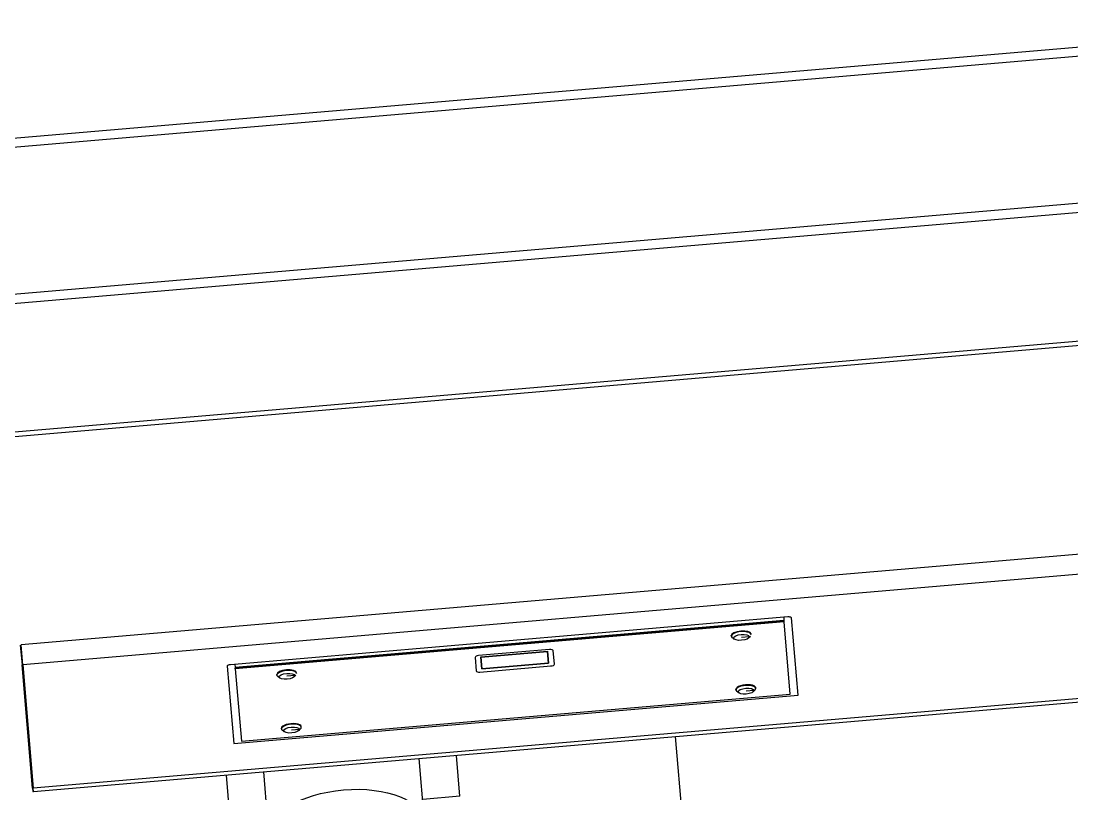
# Model space of a CAD drawing. Header units: millimetres. Extents: x 238021 to 250605, y -32596 to -9848.
# Drawn here: x 240193 to 241668, y -16330 to -15245 of the extents above; entities that cross this region are included whole.
import ezdxf

# ---------------------------------------------------------------- set-up
doc = ezdxf.new("R2010")
doc.units = ezdxf.units.MM
doc.header["$MEASUREMENT"] = 0
doc.layers.add('Plan-0', color=7, linetype='Continuous', true_color=0xe7f0ff)
doc.layers.add('Plan-UCD756', color=7, linetype='Continuous', true_color=0xe7f0ff)
doc.layers.add('Plan-300-CEN-D3-231', color=70, linetype='Continuous')
doc.layers.add('Plan-A-FLOR', color=192, linetype='Continuous')

# ---------------------------------------------------------------- blocks, each defined once
blk = doc.blocks.new('*U138')
at = {"layer": 'Plan-0', "color": 0, "linetype": 'ByBlock', "lineweight": -2}
for p, q in [((240759.7279184381, -16369.22667319197), (240752.0936162614, -16280.06013010581)), ((240541.4265886666, -16387.9172970444), (240533.792286492, -16298.75075398293))]:
    blk.add_line(p, q, dxfattribs=at)
at = {"layer": 'Plan-0', "color": 0, "linetype": 'ByBlock', "lineweight": -2, "extrusion": (0, 0, -1)}
blk.add_ellipse((240650.5772535524, -16378.5719851182), major_axis=(-109.1506648857523, -9.345311926214656), ratio=0.4999999999999986, start_param=-7.098488463697095e-15, end_param=3.141592653589786, dxfattribs=at)
blk = doc.blocks.new('*U146')
at = {"layer": 'Plan-UCD756', "color": 0, "linetype": 'ByBlock', "lineweight": -2}
for p, q in [((243123.8929864026, -15158.11922936531), (240132.8232336142, -15414.2100181786)), ((243124.9732958803, -15170.73694598728), (240133.903543092, -15426.82773480056)), ((243142.5221224288, -15375.70239800171), (240151.4523696404, -15631.79318681499)), ((243143.6024058732, -15388.31981056027), (240152.5326530848, -15644.41059937356)), ((243075.6390696509, -15574.76510833443), (240167.8850647036, -15823.72253104506)), ((243074.7820068497, -15581.19374740692), (240168.4252324592, -15830.0315413877)), ((244175.1213672367, -15807.65456221208), (240195.680722577, -16148.36814563037)), ((243099.6648108394, -15871.81803234562), (240193.3080364489, -16120.6558263264)), ((244189.9596008153, -15980.96103624479), (240210.5189561555, -16321.67461966308)), ((240210.9230497304, -16326.39432112099), (244190.3636943902, -15985.6807377027)), ((241269.3809893676, -16081.39049983307), (240487.2424961273, -16148.35599387026)), ((241263.7821625133, -16086.33247786213), (240493.5999264944, -16152.27429555735)), ((241263.8677627472, -16087.33226497578), (240493.6855267284, -16153.274082671)), ((241263.8677627472, -16087.33226497578), (240493.6855267284, -16153.27408267099)), ((241263.4028607568, -16081.90233800404), (241263.7821625133, -16086.33247786213)), ((241263.8677627472, -16087.33226497578), (241263.7821625133, -16086.33247786213)), ((241263.9468524015, -16088.25601031501), (241263.8677627472, -16087.33226497578)), ((241283.7940197557, -16191.11844220657), (241274.5226150158, -16082.83099301007)), ((241263.9468524015, -16088.25601031501), (240493.7646163826, -16154.19782801023)), ((241272.6194143549, -16189.54914099817), (241263.9468524015, -16088.25601031502)), ((241189.9037979033, -16108.49579773063), (241189.824437036, -16107.57200523858)), ((241194.2082272394, -16112.58935652069), (241191.2750884867, -16110.50558064333)), ((241215.0485122519, -16109.13336454642), (241204.0893531107, -16110.06894570847)), ((241214.2552856396, -16110.87295823399), (241216.7915117322, -16108.32090375622)), ((241217.8011994649, -16106.10726514456), (241217.7223690607, -16105.18342723509)), ((240192.3116816805, -16120.74113268824), (240194.6843678085, -16148.45345199221)), ((240195.6807225771, -16148.36814563036), (240193.3080364491, -16120.65582632639)), ((240195.6807225771, -16148.36814563036), (240193.3080364491, -16120.65582632639)), ((240934.8743464199, -16127.07141559504), (240835.238869574, -16135.60205177812)), ((240932.0921718089, -16129.74374922587), (240838.4348235737, -16137.76254723797)), ((240838.4348235737, -16137.76254723797), (240932.0921718089, -16129.74374922587)), ((240932.0921718089, -16129.74374922587), (240932.047073856, -16129.21701757871)), ((240932.047073856, -16129.21701757871), (240932.0921718089, -16129.74374922587)), ((240933.4850942573, -16146.01269908848), (240932.0921718089, -16129.74374922587)), ((240932.0921718089, -16129.74374922587), (240933.4850942573, -16146.01269908848)), ((240941.6628220993, -16147.74666273917), (240940.0285283408, -16128.65856257367)), ((240830.4295038103, -16138.04226237506), (240832.0637975689, -16157.13036254056)), ((240838.3897256208, -16137.2358155908), (240838.4348235737, -16137.76254723797)), ((240838.4348235737, -16137.76254723797), (240838.3897256208, -16137.2358155908)), ((240838.4348235737, -16137.76254723797), (240839.8277460221, -16154.03149710058)), ((240839.8277460221, -16154.03149710058), (240838.4348235737, -16137.76254723797)), ((240839.8277460221, -16154.03149710058), (240933.4850942573, -16146.01269908848)), ((240933.4850942573, -16146.01269908848), (240839.8277460221, -16154.03149710058)), ((240195.680722577, -16148.36814563037), (240194.6843678085, -16148.4534519922)), ((240209.5226013871, -16321.75992602491), (240194.6843678085, -16148.4534519922)), ((240195.680722577, -16148.36814563037), (240210.5189561555, -16321.67461966308)), ((240195.680722577, -16148.36814563037), (240210.5189561555, -16321.67461966308)), ((240482.4205740908, -16150.64955066556), (240491.6919788307, -16258.93699986206)), ((240493.220624738, -16147.84415569926), (240493.5999264944, -16152.27429555735)), ((240493.5999264944, -16152.27429555735), (240493.6855267284, -16153.27408267099)), ((240493.7646163826, -16154.19782801023), (240493.6855267283, -16153.27408267099)), ((240493.7646163826, -16154.19782801023), (240502.437178336, -16255.49095869338)), ((240580.1256177973, -16160.70406702923), (240580.0467873931, -16159.78022911975)), ((240837.1728815368, -16158.19077787201), (240837.2179794898, -16158.71750951918)), ((240837.2179794898, -16158.71750951918), (240936.8534563357, -16150.1868733361)), ((240936.8083583828, -16149.66014168893), (240936.8534563358, -16150.18687333609)), ((240552.2282162357, -16163.0925996153), (240552.1488553684, -16162.16880712325)), ((240556.5326455719, -16167.18615840536), (240553.5995068192, -16165.102382528)), ((240577.3729305844, -16163.73016643109), (240566.4137714431, -16164.66574759314)), ((240576.579703972, -16165.46976011867), (240579.1159300647, -16162.91770564088)), ((240502.437178336, -16255.49095869338), (241272.6194143549, -16189.54914099816)), ((241196.3587563678, -16183.88793154505), (241196.2793955005, -16182.96413905301)), ((241200.663185704, -16187.9814903351), (241197.7300469513, -16185.89771445774)), ((241221.5034707165, -16184.52549836084), (241210.5443115752, -16185.46107952289)), ((241220.7102441042, -16186.26509204841), (241223.2464701968, -16183.71303757063)), ((241224.2561579294, -16181.49939895897), (241224.1773275252, -16180.5755610495)), ((240491.6919788307, -16258.93699986207), (241283.7940197557, -16191.11844220657)), ((240586.5805762618, -16236.09620084365), (240586.5017458577, -16235.17236293417)), ((240558.6831747002, -16238.48473342972), (240558.603813833, -16237.56094093767)), ((240562.9876040365, -16242.57829221978), (240560.0544652838, -16240.49451634241)), ((240583.8278890489, -16239.12230024551), (240572.8687299077, -16240.05788140755)), ((240583.0346624366, -16240.86189393308), (240585.5708885292, -16238.3098394553)), ((240210.5189561555, -16321.67461966308), (240209.5226013871, -16321.75992602491)), ((240209.5226013871, -16321.75992602491), (240209.9266949621, -16326.47962748282)), ((240210.9230497305, -16326.39432112099), (240210.5189561555, -16321.67461966308)), ((240210.9230497305, -16326.39432112099), (240210.5189561555, -16321.67461966308)), ((240209.926694962, -16326.47962748282), (240210.9230497304, -16326.39432112099))]:
    blk.add_line(p, q, dxfattribs=at)
for centre, major_axis, ratio, start_param, end_param in [((241203.8524505677, -16107.3009694527), (13.94870086145586, 1.194266299942081), 0.3746065934159118, 1.709805136022677e-13, 3.557741975052331), ((241203.8524505677, -16107.3009694527), (13.94870086145586, 1.194266299942081), 0.3746065934159118, 1.709805136022677e-13, 3.557741975052331), ((241203.7733549312, -16106.37715424127), (13.94896609299022, 1.194289008657755), 0.374606593415914, 6.961187859070143e-14, 3.141592653589863), ((241203.8524568403, -16107.30097077053), (13.9487089897021, 1.194263632933631), 0.3746064281851288, 4.042752680093527, 4.042993649258677), ((241203.8524568403, -16107.30097077053), (13.9487089897021, 1.194263632933631), 0.3746064281851288, 4.042752680093527, 4.042993649258677), ((240935.0467544986, -16129.08509438282), (-4.981773842295509, -0.4265318091540654), 0.404209193657478, -3.141592653588954, -1.570796326794057), ((240835.4112776526, -16137.61573056591), (-4.981773842295509, -0.4265318091540654), 0.404209193657478, -1.570796326794057, 8.393286066166183e-13), ((240566.1768689002, -16161.89777133738), (13.94870086145587, 1.194266299941922), 0.3746065934159128, 2.012886096868559e-13, 3.557741975052806), ((240566.1768689002, -16161.89777133738), (13.94870086145587, 1.194266299941922), 0.3746065934159128, 2.012886096868559e-13, 3.557741975052806), ((240566.0977732636, -16160.97395612594), (13.94896609299022, 1.194289008657755), 0.374606593415914, 6.969655584923668e-14, 3.141592653589863), ((240837.0455714112, -16156.70383073141), (-4.981773842295509, -0.4265318091540654), 0.404209193657478, 8.149037000748649e-13, 1.570796326795736), ((240936.6810482571, -16148.17319454832), (-4.981773842295509, -0.4265318091540654), 0.404209193657478, -4.712388980383849, -3.141592653588929), ((240566.1768659154, -16161.89777632712), (13.94869680324405, 1.194262589658537), 0.3746064281775717, 4.042752680015877, 4.042993649391397), ((240566.1768659154, -16161.89777632712), (13.94869680324405, 1.194262589658537), 0.3746064281775717, 4.042752680015877, 4.042993649391397), ((241210.2283133957, -16181.76928805568), (13.94896609299023, 1.194289008657643), 0.3746065934159127, 9.129872446541054e-14, 3.141592653589885), ((241210.3074090324, -16182.69310326712), (13.9487008614561, 1.194266299941867), 0.3746065934159148, 2.155146596208959e-13, 3.557741975052082), ((241210.3074090323, -16182.69310326713), (13.94870086145587, 1.19426629994199), 0.3746065934159153, 1.883258038887347e-13, 3.557741975052034), ((241210.3074051736, -16182.69310993483), (13.94869560757741, 1.194261310701227), 0.3746063703945355, 4.042752530882082, 4.042993500279829), ((241210.3074040833, -16182.6931021006), (13.94869445182421, 1.194268516739664), 0.3746067293102772, 4.042753456560412, 4.042994425967546), ((241210.3074090324, -16182.69310326714), (13.94870086145635, 1.194266299944587), 0.3746065934158747, 5.867035985717929, 6.283185307179679), ((241210.3074090324, -16182.69310326711), (13.94870086145054, 1.194266299942602), 0.3746065934158969, 5.867035985717703, 6.283185307179616), ((240572.6318273647, -16237.28990515181), (13.94870086145588, 1.194266299941802), 0.3746065934159118, 2.242365830923634e-13, 3.557741975051468), ((240572.6318273648, -16237.2899051518), (13.948700861456, 1.194266299941819), 0.3746065934159157, 2.229174044655846e-13, 3.557741975051717), ((240572.5527317281, -16236.36608994037), (13.94896609299023, 1.194289008657642), 0.3746065934159131, 9.133447518629903e-14, 3.141592653589885), ((240572.6318230989, -16237.28990784754), (13.94869521143309, 1.194264929457881), 0.374606549840549, 4.042752993780726, 4.042993963181602), ((240572.6318289817, -16237.28989577594), (13.94870328612372, 1.194274225625759), 0.374606972609722, 4.042754084332976, 4.042995053581916), ((240572.6318273649, -16237.28990515179), (13.94870086145596, 1.194266299942061), 0.3746065934158943, 5.867035985716875, 6.283185307179868), ((240572.6318273649, -16237.28990515178), (13.9487008614584, 1.194266299941315), 0.3746065934159271, 5.867035985716675, 6.283185307179581)]:
    blk.add_ellipse(centre, major_axis=major_axis, ratio=ratio, start_param=start_param, end_param=end_param, dxfattribs=at)
for centre, major_axis, ratio in [((241204.0896714269, -16110.07164363163), (10.95884082519966, 0.9382790851963028), 0.3746065934159121), ((241204.0896714268, -16110.07164363162), (10.95884082520083, 0.9382790851957761), 0.3746065934158923), ((240566.4140897592, -16164.66844551628), (10.95884082519967, 0.9382790851963031), 0.3746065934159131), ((240566.4140897593, -16164.66844551632), (10.95884082520016, 0.9382790851956961), 0.3746065934159019), ((241210.5446298914, -16185.46377744604), (10.95884082519966, 0.9382790851963028), 0.3746065934159121), ((241210.5446298913, -16185.46377744606), (10.95884082520084, 0.9382790851960447), 0.3746065934158756), ((240572.8690482238, -16240.06057933073), (10.95884082519967, 0.9382790851963028), 0.3746065934159131), ((240572.8690482237, -16240.06057933073), (10.9588408252, 0.9382790851960193), 0.3746065934158734)]:
    blk.add_ellipse(centre, major_axis=major_axis, ratio=ratio, dxfattribs=at)
for points, knots in [([(241274.5226150158, -16082.83099301007), (241274.5014188641, -16082.58342780594), (241274.3480273787, -16082.34846705186), (241273.8262363203, -16081.95662892062), (241273.4607322603, -16081.77867557933), (241272.5280950363, -16081.51754366554), (241271.9896296961, -16081.41791979459), (241270.6993428194, -16081.32730020072), (241270.0439807771, -16081.33373552896), (241269.3809893676, -16081.39049983307)], [-0.9729723486181281, -0.9729723486181281, -0.9729723486181281, -0.9729723486181281, -0.6797640473657753, -0.6797640473657753, -0.4165362794756429, -0.4165362794756429, -0.1996251025765197, -0.1996251025765197, 0, 0, 0, 0]), ([(240487.2424961273, -16148.35599387026), (240486.5800124268, -16148.41271470508), (240485.9251704291, -16148.51903013477), (240484.7365149384, -16148.8120644152), (240484.2084383837, -16148.99426614683), (240483.2863027361, -16149.43303121929), (240482.958145349, -16149.67005617617), (240482.5109422508, -16150.14367584589), (240482.3993294457, -16150.40141907296), (240482.4205740908, -16150.64955066556)], [-0.7091266751148331, -0.7091266751148331, -0.7091266751148331, -0.7091266751148331, -0.5407511243545027, -0.5407511243545027, -0.3767952192688543, -0.3767952192688543, -0.1993613426827471, -0.1993613426827471, 0, 0, 0, 0]), ([(241210.5443115752, -16185.46107952289), (241210.5443124782, -16185.46109006915), (241210.5443485678, -16185.46110965435), (241210.5444537833, -16185.46110191821), (241210.5444952617, -16185.46106389668), (241210.5444472169, -16185.46103333701), (241210.5443618028, -16185.46104236344), (241210.5443112687, -16185.46106147932), (241210.5443233744, -16185.46107589658), (241210.5443115752, -16185.46107952289)], [0, 0, 0, 0, 8.476772492946905e-06, 1.729136955212339e-05, 2.577700732832418e-05, 3.426264509906393e-05, 4.296321346724048e-05, 4.778942055421571e-05, 5.196903861367862e-05, 5.196903861367862e-05, 5.196903861367862e-05, 5.196903861367862e-05]), ([(240572.8687299077, -16240.05788140755), (240572.868731513, -16240.05790015649), (240572.8688198067, -16240.05791148327), (240572.8688623484, -16240.05789839774), (240572.86890489, -16240.05788531221), (240572.8689016795, -16240.05784781436), (240572.8688575326, -16240.05784215096), (240572.8688133857, -16240.05783648756), (240572.8687283024, -16240.05786265863), (240572.8687299077, -16240.05788140755)], [0, 0, 0, 0, 0.3333333331053416, 0.3333333331053416, 0.3333333331053416, 0.6666666662106843, 0.6666666662106843, 0.6666666662106843, 1, 1, 1, 1])]:
    blk.add_open_spline(points, degree=3, knots=knots, dxfattribs=at)
blk = doc.blocks.new('*U163')
at = {"layer": 'Plan-A-FLOR', "color": 0, "linetype": 'ByBlock', "lineweight": -2}
for p, q in [((242119.1107694351, -16295.95808703115), (242107.5665125357, -16164.00662687396)), ((241111.2100274379, -16249.31313568074), (241122.7542843275, -16381.2645957252)), ((242169.9544198689, -16877.10367075237), (242138.2044466743, -16514.19981652785)), ((241141.8479615667, -16599.5063252219), (241173.6038125568, -16962.47736295788))]:
    blk.add_line(p, q, dxfattribs=at)
blk = doc.blocks.new('*U177')
at = {"layer": 'Plan-300-CEN-D3-231', "color": 0, "linetype": 'ByBlock', "lineweight": -2}
for p, q in [((240809.1388692097, -16333.006823354), (240804.2235155145, -16275.59684836252)), ((240486.4693774411, -16360.6332885966), (240481.5540237491, -16303.22331364143)), ((240809.1388692097, -16333.006823354), (240757.008969956, -16337.47010509141)), ((240538.7076401845, -16356.16072894397), (240486.4693774411, -16360.63328859659))]:
    blk.add_line(p, q, dxfattribs=at)
blk = doc.blocks.new('*U701')
at = {"layer": 'Plan-300-CEN-D3-231'}
blk.add_blockref('*U177', (0, 0), dxfattribs=at)

msp = doc.modelspace()

# ---------------------------------------------------------------- block references
at = {"layer": 'Plan-0'}
msp.add_blockref('*U138', (0, 0), dxfattribs=at)
at = {"layer": 'Plan-300-CEN-D3-231'}
msp.add_blockref('*U701', (0, 0), dxfattribs=at)
at = {"layer": 'Plan-A-FLOR'}
msp.add_blockref('*U163', (0, 0), dxfattribs=at)
at = {"layer": 'Plan-UCD756'}
msp.add_blockref('*U146', (0, 0), dxfattribs=at)

doc.saveas('drawing.dxf')
